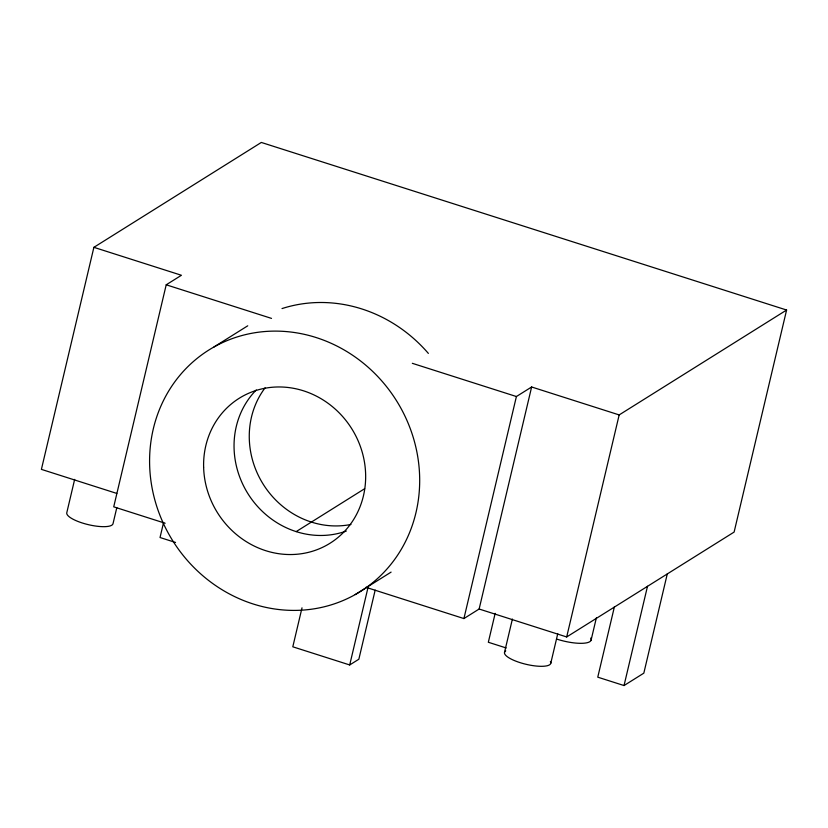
<?xml version="1.0" encoding="UTF-8"?>
<svg xmlns="http://www.w3.org/2000/svg" width="828" height="828" viewBox="0 0 828 828"><rect width="100%" height="100%" fill="white"/><g stroke="black" fill="none" stroke-linecap="round" stroke-linejoin="round"><path stroke-width="1.24" d="M365.966 587.311L463.918 618.568L479.133 609.025L566.683 636.96L734.115 532.073L786.6 310.034L261.317 142.447L93.885 247.334L41.4 469.372L116.789 493.426M74.655 479.402L66.789 512.708A23.764 6.624 13.3 0 0 88.213 524.631A23.764 6.624 13.3 0 0 113.012 523.72L116.8 507.688M93.885 247.334L181.435 275.269L166.211 284.801L113.726 506.839L165.155 523.244M163.592 522.437L160.032 537.517L175.546 542.475M302.013 607.835L292.801 646.803L349.706 664.956L358.845 659.233L375.177 590.105M349.706 664.956L368.129 587.031M463.918 618.568L516.403 396.529L531.628 386.986L619.168 414.921L786.6 310.034M479.133 609.025L531.628 386.986M495.165 613.351L488.334 642.259L506.239 647.972M504.521 652.35L512.397 619.054M550.744 663.373L557.741 633.772M566.683 636.96L619.168 414.921M591.109 640.085L596.357 617.885M614.407 606.789L597.764 677.169L624.033 685.553L643.822 673.154L667.296 573.866M624.033 685.553L647.506 586.265M214.038 346.922L247.738 325.808M296.165 531.617L364.662 488.706M355.212 594.587A142.551 131.983 57.9 0 0 349.033 352.914A142.551 131.983 57.9 0 0 149.63 464.767A142.551 131.983 57.9 0 0 355.212 594.587L391.095 572.107M166.211 284.801L271.512 318.397M412.323 363.316L516.403 396.529M346.311 531.048A85.532 79.188 57.9 0 1 248.369 494.368A85.532 79.188 57.9 0 1 256.276 389.947M282.017 308.575A142.551 131.983 57.9 0 1 428.366 353.401M350.937 524.455A85.532 79.188 57.9 0 1 263.242 484.287A85.532 79.188 57.9 0 1 265.095 387.835M550.392 661.531A23.764 6.624 13.3 0 1 525.946 664.273A23.764 6.624 13.3 0 1 505.742 650.88M590.726 638.057A26.134 7.286 13.3 0 1 557.316 639.268M203.626 467.158A85.532 79.188 57.9 0 0 326.977 545.052A85.532 79.188 57.9 0 0 323.272 400.048A85.532 79.188 57.9 0 0 203.626 467.158"/></g></svg>
